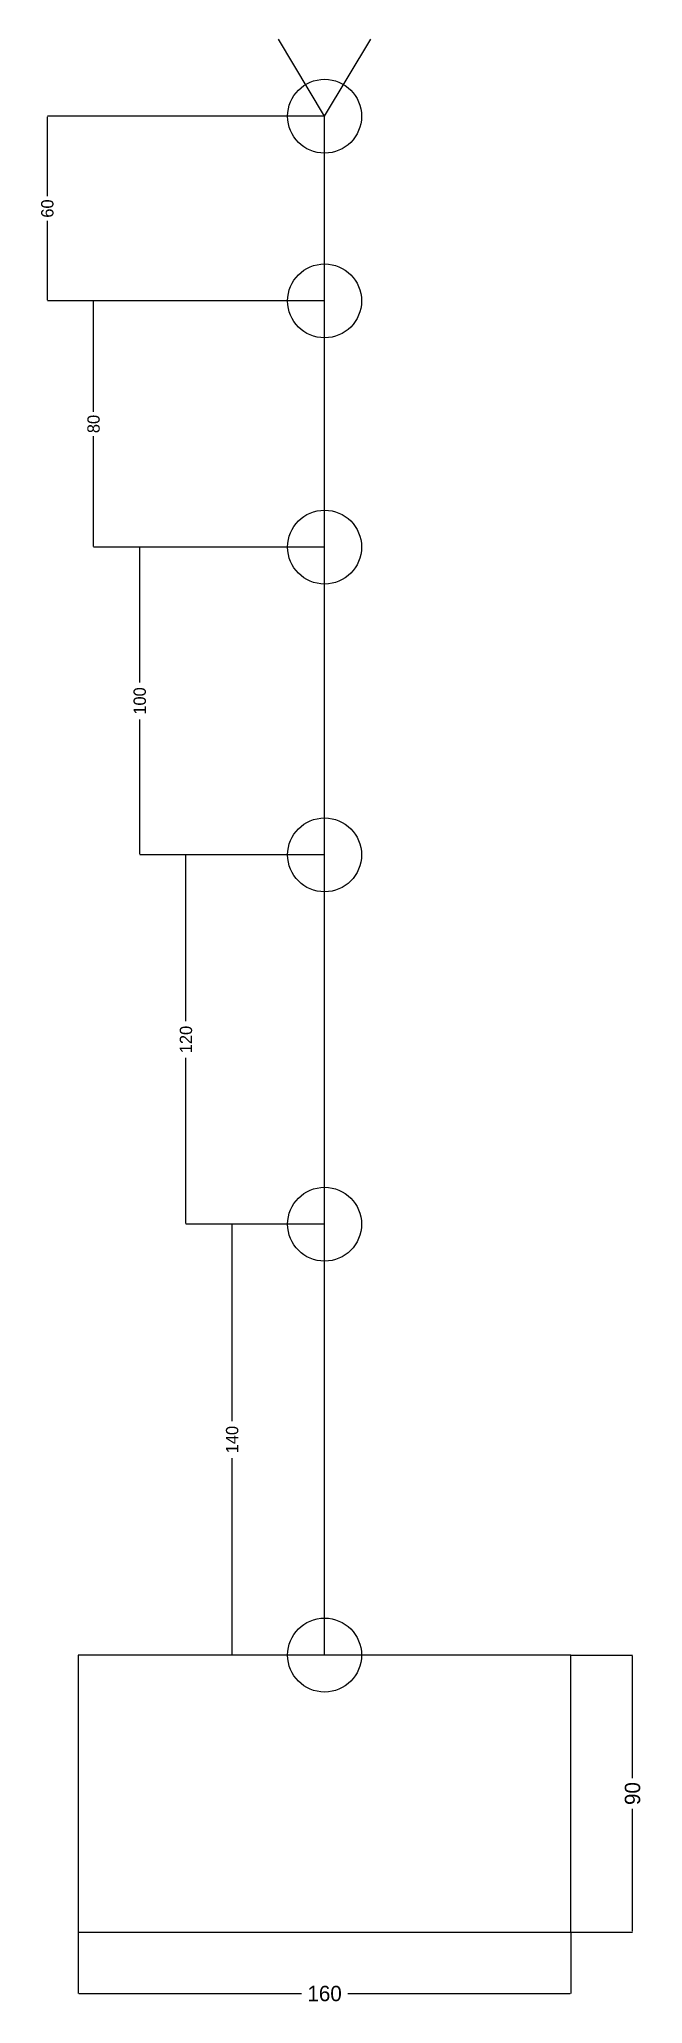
# Model space of a CAD drawing. Header units: metres. Extents: x -93 to 103, y -23 to 615.
import ezdxf

# ---------------------------------------------------------------- set-up
doc = ezdxf.new("R2010")
doc.units = ezdxf.units.M
for name, color, linetype in [('ARM_BASE', 3, 'Continuous'), ('ARM_DIM', 2, 'Continuous'), ('ARM_JOINT', 5, 'Continuous'), ('ARM_LINK', 1, 'Continuous')]:
    doc.layers.add(name, color=color, linetype=linetype)
doc.dimstyles.get("Standard").update_dxf_attribs({"dimtxt": 2.5, "dimasz": 2.5, "dimexe": 1.25, "dimexo": 0.625, "dimtad": 1, "dimcen": 2.5, "dimazin": 3, "dimtfac": 1, "dimtmove": 0, "dimatfit": 3})

# ---------------------------------------------------------------- blocks, each defined once
blk = doc.blocks.new('_CLOSEDFILLED')
at = {"color": 0, "linetype": 'BYBLOCK'}
blk.add_solid([(-1, 0.2), (0, 0), (-1, -0.2)], dxfattribs=at)
blk = doc.blocks.new('*D1')
at = {"color": 2}
for p, q in [((-80, 0), (-80, -20)), ((80, 0), (80, -20)), ((-79.75, -20), (-7.5, -20)), ((7.5, -20), (79.75, -20))]:
    blk.add_line(p, q, dxfattribs=at)
at = {"layer": 'Defpoints'}
for p in [(-80, 0), (80, 0), (-80, -20)]:
    blk.add_point(p, dxfattribs=at)
at = {"layer": 'ARM_DIM', "color": 2, "xscale": 0.25, "yscale": 0.25, "rotation": 180}
blk.add_blockref('_CLOSEDFILLED', (-80, -20), dxfattribs=at)
at = {"layer": 'ARM_DIM', "color": 2, "xscale": 0.25, "yscale": 0.25}
blk.add_blockref('_CLOSEDFILLED', (80, -20), dxfattribs=at)
at = {"layer": 'ARM_DIM', "color": 2, "insert": (0, -20), "char_height": 5, "attachment_point": 5}
blk.add_mtext('160', dxfattribs=at)
blk = doc.blocks.new('*D2')
at = {"color": 2}
for p, q in [((80, 90), (100, 90)), ((100, 50), (100, 89.75)), ((100, 0.25), (100, 40)), ((80, 0), (100, 0))]:
    blk.add_line(p, q, dxfattribs=at)
at = {"layer": 'Defpoints'}
for p in [(80, 90), (80, 0), (100, 0)]:
    blk.add_point(p, dxfattribs=at)
at = {"layer": 'ARM_DIM', "color": 2, "xscale": 0.25, "yscale": 0.25}
for p, rotation in [((100, 90), 90), ((100, 0), 270)]:
    blk.add_blockref('_CLOSEDFILLED', p, dxfattribs=dict(at, rotation=rotation))
at = {"layer": 'ARM_DIM', "color": 2, "insert": (100, 45), "char_height": 5, "attachment_point": 5, "rotation": 90}
blk.add_mtext('90', dxfattribs=at)
blk = doc.blocks.new('*D3')
at = {"color": 2}
for p, q in [((0, 230), (-30, 230)), ((-30, 166), (-30, 229.75)), ((-30, 90.25), (-30, 154)), ((0, 90), (-30, 90))]:
    blk.add_line(p, q, dxfattribs=at)
at = {"layer": 'Defpoints'}
for p in [(0, 230), (-30, 90), (0, 90)]:
    blk.add_point(p, dxfattribs=at)
at = {"layer": 'ARM_DIM', "color": 2, "xscale": 0.25, "yscale": 0.25}
for p, rotation in [((-30, 230), 90), ((-30, 90), 270)]:
    blk.add_blockref('_CLOSEDFILLED', p, dxfattribs=dict(at, rotation=rotation))
at = {"layer": 'ARM_DIM', "color": 2, "insert": (-30, 160), "char_height": 4, "attachment_point": 5, "rotation": 90}
blk.add_mtext('140', dxfattribs=at)
blk = doc.blocks.new('*D4')
at = {"color": 2}
for p, q in [((0, 350), (-45, 350)), ((-45, 296), (-45, 349.75)), ((-45, 230.25), (-45, 284)), ((0, 230), (-45, 230))]:
    blk.add_line(p, q, dxfattribs=at)
at = {"layer": 'Defpoints'}
for p in [(0, 350), (-45, 230), (0, 230)]:
    blk.add_point(p, dxfattribs=at)
at = {"layer": 'ARM_DIM', "color": 2, "xscale": 0.25, "yscale": 0.25}
for p, rotation in [((-45, 350), 90), ((-45, 230), 270)]:
    blk.add_blockref('_CLOSEDFILLED', p, dxfattribs=dict(at, rotation=rotation))
at = {"layer": 'ARM_DIM', "color": 2, "insert": (-45, 290), "char_height": 4, "attachment_point": 5, "rotation": 90}
blk.add_mtext('120', dxfattribs=at)
blk = doc.blocks.new('*D5')
at = {"color": 2}
for p, q in [((0, 450), (-60, 450)), ((-60, 406), (-60, 449.75)), ((-60, 350.25), (-60, 394)), ((0, 350), (-60, 350))]:
    blk.add_line(p, q, dxfattribs=at)
at = {"layer": 'Defpoints'}
for p in [(0, 450), (-60, 350), (0, 350)]:
    blk.add_point(p, dxfattribs=at)
at = {"layer": 'ARM_DIM', "color": 2, "xscale": 0.25, "yscale": 0.25}
for p, rotation in [((-60, 450), 90), ((-60, 350), 270)]:
    blk.add_blockref('_CLOSEDFILLED', p, dxfattribs=dict(at, rotation=rotation))
at = {"layer": 'ARM_DIM', "color": 2, "insert": (-60, 400), "char_height": 4, "attachment_point": 5, "rotation": 90}
blk.add_mtext('100', dxfattribs=at)
blk = doc.blocks.new('*D6')
at = {"color": 2}
for p, q in [((0, 530), (-75, 530)), ((-75, 494), (-75, 529.75)), ((-75, 450.25), (-75, 486)), ((0, 450), (-75, 450))]:
    blk.add_line(p, q, dxfattribs=at)
at = {"layer": 'Defpoints'}
for p in [(0, 530), (-75, 450), (0, 450)]:
    blk.add_point(p, dxfattribs=at)
at = {"layer": 'ARM_DIM', "color": 2, "xscale": 0.25, "yscale": 0.25}
for p, rotation in [((-75, 530), 90), ((-75, 450), 270)]:
    blk.add_blockref('_CLOSEDFILLED', p, dxfattribs=dict(at, rotation=rotation))
at = {"layer": 'ARM_DIM', "color": 2, "insert": (-75, 490), "char_height": 4, "attachment_point": 5, "rotation": 90}
blk.add_mtext('80', dxfattribs=at)
blk = doc.blocks.new('*D7')
at = {"color": 2}
for p, q in [((0, 590), (-90, 590)), ((-90, 564), (-90, 589.75)), ((-90, 530.25), (-90, 556)), ((0, 530), (-90, 530))]:
    blk.add_line(p, q, dxfattribs=at)
at = {"layer": 'Defpoints'}
for p in [(0, 590), (-90, 530), (0, 530)]:
    blk.add_point(p, dxfattribs=at)
at = {"layer": 'ARM_DIM', "color": 2, "xscale": 0.25, "yscale": 0.25}
for p, rotation in [((-90, 590), 90), ((-90, 530), 270)]:
    blk.add_blockref('_CLOSEDFILLED', p, dxfattribs=dict(at, rotation=rotation))
at = {"layer": 'ARM_DIM', "color": 2, "insert": (-90, 560), "char_height": 4, "attachment_point": 5, "rotation": 90}
blk.add_mtext('60', dxfattribs=at)

msp = doc.modelspace()

# ---------------------------------------------------------------- linework, layer by layer
at = {"layer": 'ARM_BASE'}
msp.add_lwpolyline([(-80, 0), (80, 0), (80, 90), (-80, 90), (-80, 0)], dxfattribs=at)
at = {"layer": 'ARM_JOINT'}
for centre in [(0, 590), (0, 530), (0, 450), (0, 350), (0, 230), (0, 90)]:
    msp.add_circle(centre, 12, dxfattribs=at)
at = {"layer": 'ARM_LINK'}
for p, q in [((0, 590), (-15, 615)), ((0, 590), (15, 615)), ((0, 530), (0, 590)), ((0, 450), (0, 530)), ((0, 350), (0, 450)), ((0, 230), (0, 350)), ((0, 90), (0, 230))]:
    msp.add_line(p, q, dxfattribs=at)

# ---------------------------------------------------------------- dimensions: what is measured, and where the dimension line sits
at = {"layer": 'ARM_DIM'}
for base, p1, p2, override, picture, middle in [((-90, 530), (0, 530), (0, 590), {"dimtxt": 4, "dimclrd": 2, "dimclre": 2, "dimclrt": 2}, '*D7', (-90, 560)), ((-75, 450), (0, 450), (0, 530), {"dimtxt": 4, "dimclrd": 2, "dimclre": 2, "dimclrt": 2}, '*D6', (-75, 490)), ((-60, 350), (0, 350), (0, 450), {"dimtxt": 4, "dimclrd": 2, "dimclre": 2, "dimclrt": 2}, '*D5', (-60, 400)), ((-45, 230), (0, 230), (0, 350), {"dimtxt": 4, "dimclrd": 2, "dimclre": 2, "dimclrt": 2}, '*D4', (-45, 290)), ((-30, 90), (0, 90), (0, 230), {"dimtxt": 4, "dimclrd": 2, "dimclre": 2, "dimclrt": 2}, '*D3', (-30, 160)), ((100, 0), (80, 0), (80, 90), {"dimtxt": 5, "dimclrd": 2, "dimclre": 2, "dimclrt": 2}, '*D2', (100, 45))]:
    dim = msp.add_linear_dim(base=base, p1=p1, p2=p2, angle=90, dimstyle='Standard', override=override, dxfattribs=at)
    dim.commit()
    dim.dimension.update_dxf_attribs({"geometry": picture, "text_midpoint": middle})
dim = msp.add_linear_dim(base=(-80, -20), p1=(-80, 0), p2=(80, 0), dimstyle='Standard', override={"dimtxt": 5, "dimclrd": 2, "dimclre": 2, "dimclrt": 2}, dxfattribs=at)
dim.commit()
dim.dimension.update_dxf_attribs({"geometry": '*D1', "text_midpoint": (0, -20)})

doc.saveas('drawing.dxf')
